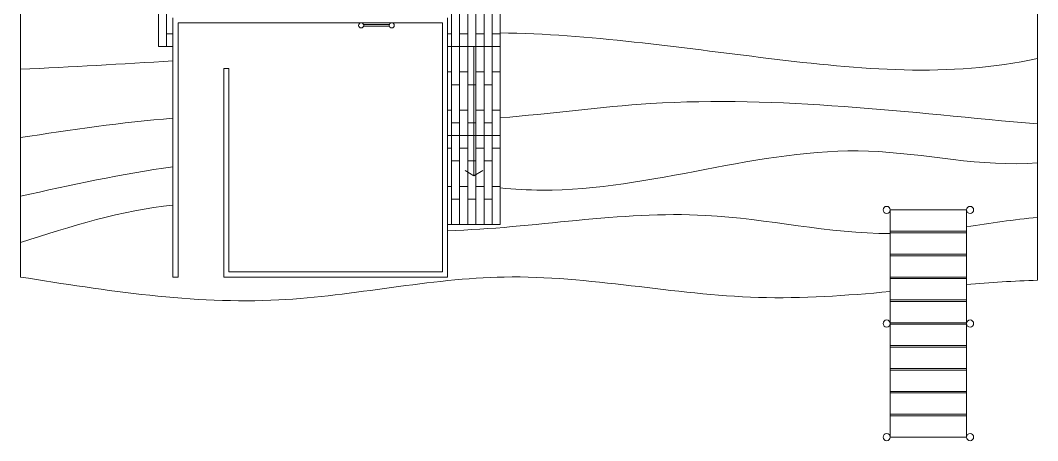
# Model space of a CAD drawing. Header units: millimetres. Extents: x 19901 to 56688, y 13732 to 29551.
# Drawn here: x 23333 to 25333, y 15617 to 16444 of the extents above; entities that cross this region are included whole.
import ezdxf

# ---------------------------------------------------------------- set-up
doc = ezdxf.new("R2010")
doc.units = ezdxf.units.MM
doc.layers.get('0').update_dxf_attribs({"lineweight": 18})
for name, color, linetype, lineweight in [('A-FURN', 9, 'Continuous', 13), ('curve di livello', 6, 'Continuous', 9), ('pavimentazione esterna', 51, 'Continuous', 15), ('PROIEZIONI', 145, 'Continuous', 13), ('Wall', 7, 'Continuous', 20)]:
    doc.layers.add(name, color=color, linetype=linetype, lineweight=lineweight)
doc.layers.add('ACQUA - water hatch', color=7, linetype='Continuous', lineweight=5, true_color=0x0f87ff)

msp = doc.modelspace()

# ---------------------------------------------------------------- linework, layer by layer
for p, q in [((25333, 17939.2), (25333, 15932.9)), ((23332.9, 16471.9), (23332.9, 16347.9)), ((23332.9, 16347.9), (23332.9, 16213.6)), ((23332.9, 16213.6), (23332.9, 16098.1)), ((23332.9, 16098.1), (23332.9, 16006.9)), ((23332.9, 16006.9), (23333, 15939.2))]:
    msp.add_line(p, q)
at = {"layer": 'A-FURN'}
for p, q in [((24058.2, 16435.7), (24007.7, 16435.7)), ((24058.2, 16432.7), (24007.7, 16432.7))]:
    msp.add_line(p, q, dxfattribs=at)
for centre in [(24003, 16434.2), (24063, 16434.2)]:
    msp.add_circle(centre, 5, dxfattribs=at)
at = {"layer": 'ACQUA - water hatch'}
msp.add_open_spline([(23744.1, 15949.2), (23743.7, 15949.3), (23743.3, 15949.4), (23743, 15949.5)], degree=3, dxfattribs=at)
at = {"layer": 'curve di livello'}
for points, knots in [([(24276.5, 16515.3), (24360, 16523.3), (24713.3, 16579.4), (25088.2, 16429.8), (25332.9, 16538.4), (25332.9, 16538.4), (25332.9, 16538.4), (25332.9, 16538.4), (25332.9, 16538.4), (25332.9, 16538.4), (25333, 16538.4)], [948.136507, 948.136507, 948.136507, 948.136507, 1199.951019, 2002.883229, 2002.883229, 2002.883229, 2002.885334, 2002.885334, 2002.885334, 2002.970377, 2002.970377, 2002.970377, 2002.970377]), ([(24276.5, 16419.5), (24451.4, 16417), (24802.9, 16364.8), (25160.9, 16330.7), (25332.9, 16369.4), (25332.9, 16369.4), (25332.9, 16369.4), (25332.9, 16369.4), (25332.9, 16369.4), (25332.9, 16369.4), (25333, 16369.4)], [947.742027, 947.742027, 947.742027, 947.742027, 1475.410206, 2004.14526, 2004.14526, 2004.14526, 2004.146467, 2004.146467, 2004.146467, 2004.226908, 2004.226908, 2004.226908, 2004.226908]), ([(24276.5, 16252.4), (24375, 16260.2), (24725.9, 16309.8), (25079.8, 16262.2), (25332.9, 16240.4), (25332.9, 16240.4), (25332.9, 16240.4), (25332.9, 16240.4), (25332.9, 16240.4), (25332.9, 16240.4), (25333, 16240.4)], [946.255727, 946.255727, 946.255727, 946.255727, 1242.735896, 2004.889476, 2004.889476, 2004.889476, 2004.889607, 2004.889607, 2004.889607, 2004.969426, 2004.969426, 2004.969426, 2004.969426]), ([(24276.5, 16114.5), (24303.8, 16111.9), (24544.8, 16097.8), (24895.5, 16238.6), (25222.2, 16154.4), (25332.9, 16164.1), (25332.9, 16164.1), (25332.9, 16164.1), (25332.9, 16164.1), (25333, 16164.1), (25333, 16164.1), (25333, 16164.1)], [950.943563, 950.943563, 950.943563, 950.943563, 1033.490488, 1679.853616, 2013.397423, 2013.397423, 2013.397423, 2013.399494, 2013.399494, 2013.399494, 2013.420108, 2013.420108, 2013.420108, 2013.420108]), ([(24173, 16030.3), (24341.8, 16035.1), (24633.1, 16094.3), (24922.6, 16024.8), (25043.1, 16024.6)], [851.89565, 851.89565, 851.89565, 851.89565, 1359.236516, 1723.307966, 1723.307966, 1723.307966, 1723.307966]), ([(23333, 15939.2), (23502.5, 15912.3), (23819.9, 15861.8), (24302.6, 15975.9), (24703.7, 15884.3), (24956.6, 15902.7), (25043.1, 15910.6)], [0, 0, 0, 0, 510.207258, 955.712193, 1456.747415, 1716.625225, 1716.625225, 1716.625225, 1716.625225])]:
    msp.add_open_spline(points, degree=3, knots=knots, dxfattribs=at)
for points in [[(23332.9, 16347.9), (23433, 16352.9), (23533, 16357.9), (23633, 16364.7)], [(23332.9, 16213.6), (23432.8, 16228.7), (23532.7, 16243.8), (23633, 16251.6)], [(23332.9, 16098.1), (23432.9, 16120.2), (23532.9, 16142.2), (23633, 16156.1)], [(23332.9, 16006.9), (23432.8, 16039), (23532.6, 16071.1), (23633, 16080.5)], [(25193.1, 16038), (25239.6, 16044.8), (25286.2, 16052.5), (25333, 16056.3)], [(25193.1, 15924.4), (25239.7, 15928.4), (25286.3, 15931.6), (25333, 15932.9)]]:
    msp.add_open_spline(points, degree=3, dxfattribs=at)
at = {"layer": 'pavimentazione esterna'}
for p, q in [((23620.5, 16392.6), (23633, 16392.6)), ((24173, 16392.6), (24276.5, 16392.6)), ((24276.5, 16217.6), (24173, 16217.6)), ((24180.5, 16042.6), (24196.5, 16042.6)), ((24212.5, 16042.6), (24228.5, 16042.6)), ((24244.5, 16042.6), (24260.5, 16042.6))]:
    msp.add_line(p, q, dxfattribs=at)
for points in [[(23633, 16417.6), (23620.5, 16417.6), (23620.5, 16492.6)], [(24164.5, 16492.6), (24180.5, 16492.6), (24180.5, 16417.6), (24173, 16417.6)], [(24196.5, 16492.6), (24212.5, 16492.6), (24212.5, 16417.6), (24196.5, 16417.6), (24196.5, 16492.6)], [(24228.5, 16492.6), (24244.5, 16492.6), (24244.5, 16417.6), (24228.5, 16417.6), (24228.5, 16492.6)], [(24260.5, 16492.6), (24276.5, 16492.6), (24276.5, 16417.6), (24260.5, 16417.6), (24260.5, 16492.6)], [(23604.5, 16467.6), (23620.5, 16467.6), (23620.5, 16392.6), (23604.5, 16392.6), (23604.5, 16467.6)], [(24180.5, 16467.6), (24196.5, 16467.6), (24196.5, 16392.6), (24180.5, 16392.6), (24180.5, 16467.6)], [(24212.5, 16467.6), (24228.5, 16467.6), (24228.5, 16392.6), (24212.5, 16392.6), (24212.5, 16467.6)], [(24244.5, 16467.6), (24260.5, 16467.6), (24260.5, 16392.6), (24244.5, 16392.6), (24244.5, 16467.6)], [(24173, 16417.6), (24180.5, 16417.6), (24180.5, 16342.6), (24173, 16342.6)], [(24196.5, 16417.6), (24212.5, 16417.6), (24212.5, 16342.6), (24196.5, 16342.6), (24196.5, 16417.6)], [(24228.5, 16417.6), (24244.5, 16417.6), (24244.5, 16342.6), (24228.5, 16342.6), (24228.5, 16417.6)], [(24260.5, 16417.6), (24276.5, 16417.6), (24276.5, 16342.6), (24260.5, 16342.6), (24260.5, 16417.6)], [(24180.5, 16392.6), (24196.5, 16392.6), (24196.5, 16317.6), (24180.5, 16317.6), (24180.5, 16392.6)], [(24212.5, 16392.6), (24228.5, 16392.6), (24228.5, 16317.6), (24212.5, 16317.6), (24212.5, 16392.6)], [(24244.5, 16392.6), (24260.5, 16392.6), (24260.5, 16317.6), (24244.5, 16317.6), (24244.5, 16392.6)], [(24173, 16342.6), (24180.5, 16342.6), (24180.5, 16267.6), (24173, 16267.6)], [(24196.5, 16342.6), (24212.5, 16342.6), (24212.5, 16267.6), (24196.5, 16267.6), (24196.5, 16342.6)], [(24228.5, 16342.6), (24244.5, 16342.6), (24244.5, 16267.6), (24228.5, 16267.6), (24228.5, 16342.6)], [(24260.5, 16342.6), (24276.5, 16342.6), (24276.5, 16267.6), (24260.5, 16267.6), (24260.5, 16342.6)], [(24180.5, 16317.6), (24196.5, 16317.6), (24196.5, 16242.6), (24180.5, 16242.6), (24180.5, 16317.6)], [(24212.5, 16317.6), (24228.5, 16317.6), (24228.5, 16242.6), (24212.5, 16242.6), (24212.5, 16317.6)], [(24244.5, 16317.6), (24260.5, 16317.6), (24260.5, 16242.6), (24244.5, 16242.6), (24244.5, 16317.6)], [(24173, 16267.6), (24180.5, 16267.6), (24180.5, 16192.6), (24173, 16192.6)], [(24196.5, 16267.6), (24212.5, 16267.6), (24212.5, 16192.6), (24196.5, 16192.6), (24196.5, 16267.6)], [(24228.5, 16267.6), (24244.5, 16267.6), (24244.5, 16192.6), (24228.5, 16192.6), (24228.5, 16267.6)], [(24260.5, 16267.6), (24276.5, 16267.6), (24276.5, 16192.6), (24260.5, 16192.6), (24260.5, 16267.6)], [(24180.5, 16242.6), (24196.5, 16242.6), (24196.5, 16167.6), (24180.5, 16167.6), (24180.5, 16242.6)], [(24212.5, 16242.6), (24228.5, 16242.6), (24228.5, 16167.6), (24212.5, 16167.6), (24212.5, 16242.6)], [(24244.5, 16242.6), (24260.5, 16242.6), (24260.5, 16167.6), (24244.5, 16167.6), (24244.5, 16242.6)], [(24173, 16192.6), (24180.5, 16192.6), (24180.5, 16117.6), (24173, 16117.6)], [(24196.5, 16192.6), (24212.5, 16192.6), (24212.5, 16117.6), (24196.5, 16117.6), (24196.5, 16192.6)], [(24228.5, 16192.6), (24244.5, 16192.6), (24244.5, 16117.6), (24228.5, 16117.6), (24228.5, 16192.6)], [(24260.5, 16192.6), (24276.5, 16192.6), (24276.5, 16117.6), (24260.5, 16117.6), (24260.5, 16192.6)], [(24180.5, 16167.6), (24196.5, 16167.6), (24196.5, 16092.6), (24180.5, 16092.6), (24180.5, 16167.6)], [(24212.5, 16167.6), (24228.5, 16167.6), (24228.5, 16092.6), (24212.5, 16092.6), (24212.5, 16167.6)], [(24244.5, 16167.6), (24260.5, 16167.6), (24260.5, 16092.6), (24244.5, 16092.6), (24244.5, 16167.6)], [(24173, 16117.6), (24180.5, 16117.6), (24180.5, 16042.6), (24173, 16042.6)], [(24196.5, 16117.6), (24212.5, 16117.6), (24212.5, 16042.6), (24196.5, 16042.6), (24196.5, 16117.6)], [(24228.5, 16117.6), (24244.5, 16117.6), (24244.5, 16042.6), (24228.5, 16042.6), (24228.5, 16117.6)], [(24260.5, 16117.6), (24276.5, 16117.6), (24276.5, 16042.6), (24260.5, 16042.6), (24260.5, 16117.6)]]:
    msp.add_lwpolyline(points, dxfattribs=at)
at = {"layer": 'PROIEZIONI'}
for p, q in [((24224.7, 16392.6), (24224.7, 16138.6)), ((24224.7, 16138.6), (24207.4, 16148.5)), ((24224.7, 16138.6), (24242.1, 16148.5))]:
    msp.add_line(p, q, dxfattribs=at)
at = {"layer": 'Wall'}
for p, q in [((23633, 15939.2), (23633, 16449.2)), ((24173, 16449.2), (24173, 15939.2)), ((23643, 15939.2), (23643, 16439.2)), ((23643, 16439.2), (24163, 16439.2)), ((24163, 16439.2), (24163, 15949.2)), ((23733, 16349.2), (23743, 16349.2)), ((23733, 15939.2), (23733, 16349.2)), ((23743, 15949.2), (23743, 16349.2)), ((25193.1, 16071.2), (25043.1, 16071.2)), ((25043.1, 15624.2), (25043.1, 16071.2)), ((25193.1, 15624.2), (25193.1, 16071.2)), ((25193.1, 16029.2), (25043.1, 16029.2)), ((25193.1, 16026.2), (25043.1, 16026.2)), ((25193.1, 15984.2), (25043.1, 15984.2)), ((25193.1, 15981.2), (25043.1, 15981.2)), ((24163, 15949.2), (23743, 15949.2)), ((23633, 15939.2), (23643, 15939.2)), ((23733, 15939.2), (24173, 15939.2)), ((25193.1, 15939.2), (25043.1, 15939.2)), ((25193.1, 15936.2), (25043.1, 15936.2)), ((25193.1, 15894.2), (25043.1, 15894.2)), ((25193.1, 15891.2), (25043.1, 15891.2)), ((25193.1, 15849.2), (25043.1, 15849.2)), ((25043.1, 15846.2), (25193.1, 15846.2)), ((25043.1, 15804.2), (25193.1, 15804.2)), ((25043.1, 15801.2), (25193.1, 15801.2)), ((25043.1, 15759.2), (25193.1, 15759.2)), ((25043.1, 15756.2), (25193.1, 15756.2)), ((25043.1, 15714.2), (25193.1, 15714.2)), ((25043.1, 15711.2), (25193.1, 15711.2)), ((25043.1, 15669.2), (25193.1, 15669.2)), ((25043.1, 15666.2), (25193.1, 15666.2)), ((25043.1, 15624.2), (25193.1, 15624.2))]:
    msp.add_line(p, q, dxfattribs=at)
for centre in [(25036.1, 16071.2), (25200.1, 16071.2), (25036.1, 15847.7), (25200.1, 15847.7), (25036.1, 15624.2), (25200.1, 15624.2)]:
    msp.add_circle(centre, 7, dxfattribs=at)

doc.saveas('drawing.dxf')
